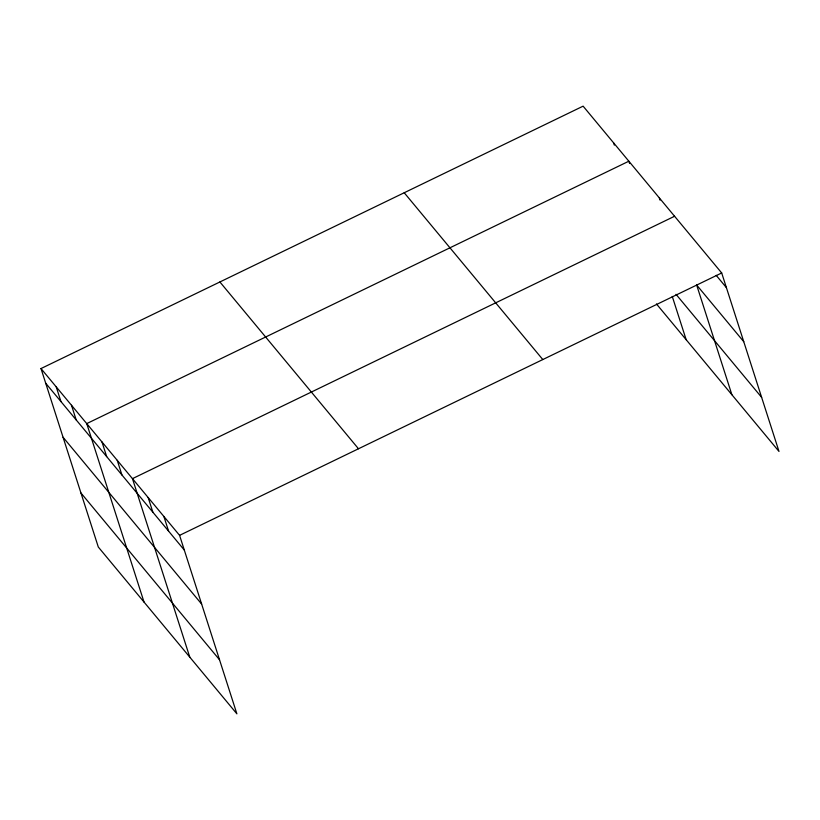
<?xml version="1.0" encoding="UTF-8"?>
<svg xmlns="http://www.w3.org/2000/svg" width="820" height="820" viewBox="0 0 820 820"><rect width="100%" height="100%" fill="white"/><g stroke="black" fill="none" stroke-linecap="round" stroke-linejoin="round"><path stroke-width="1.23" d="M41 368.559L179.58 535.357L236.888 713.841L98.308 547.032L41 368.559L583.112 106.159L721.692 272.968L779 451.441L656.461 303.954M674.583 216.254L132.461 478.644L189.768 657.127M179.58 535.357L721.692 272.968M716.198 275.346L726.407 287.635M743.76 341.694L696.641 284.981L731.881 394.727M676.018 294.318L761.647 397.382M404.219 192.751L542.799 359.549M219.903 281.967L358.483 448.765M45.715 383.227L184.295 550.035M63.068 437.285L201.648 604.084M80.944 492.984L219.524 659.782M659.331 197.907L660.059 200.162M629.575 163.467L628.848 161.212L86.736 423.602L144.033 602.085M672.267 296.44L686.155 339.685M613.606 142.864L614.334 145.119M163.877 516.457L168.582 531.124M148.164 497.545L152.879 512.223M117.219 460.297L121.934 474.975M101.977 441.949L106.682 456.627M71.483 405.254L76.198 419.932M56.242 386.907L60.957 401.585"/></g></svg>
